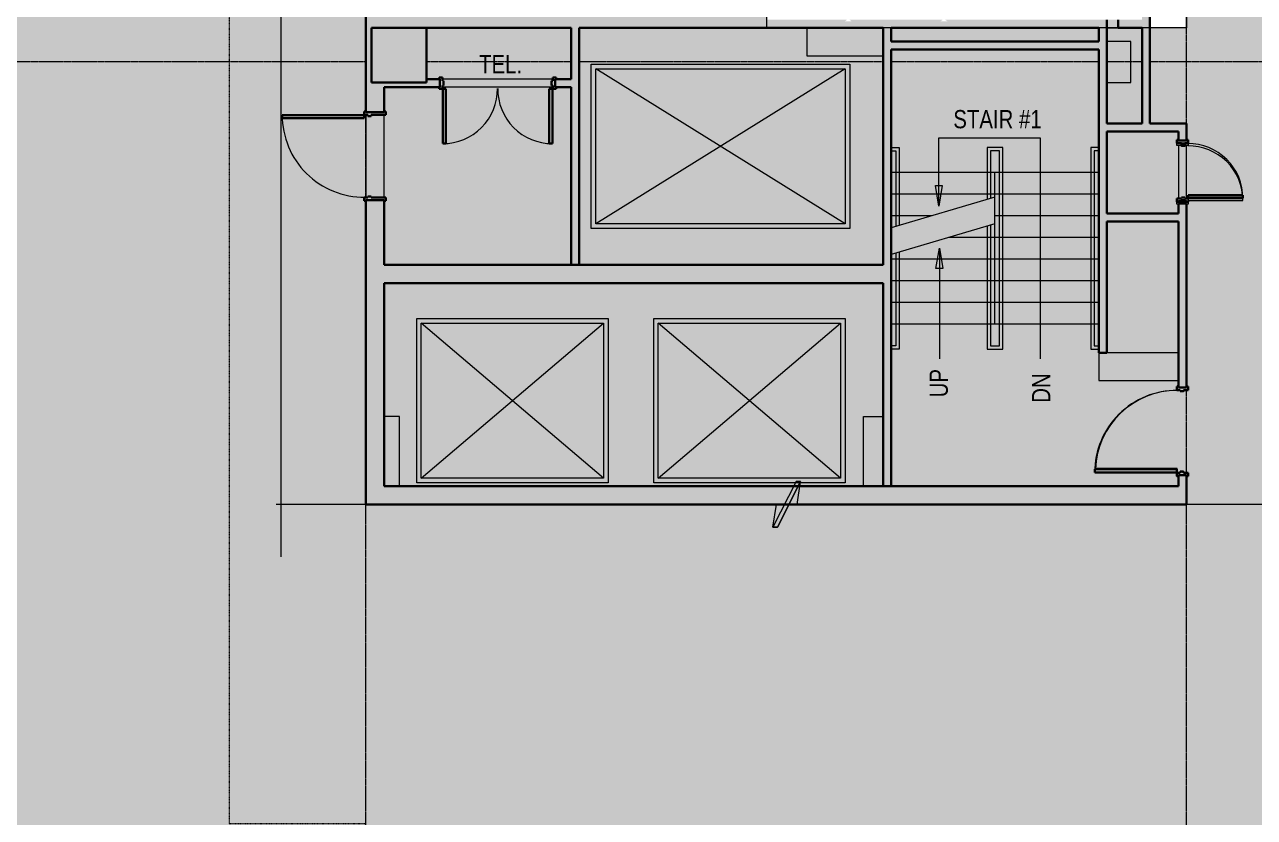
# Model space of a CAD drawing. Header units: inches. Extents: x -3744 to 107, y 238 to 2359.
# Drawn here: x -1227 to -688, y 1084 to 1431 of the extents above; entities that cross this region are included whole.
import ezdxf

# ---------------------------------------------------------------- set-up
doc = ezdxf.new("R2010")
doc.units = ezdxf.units.IN
doc.header["$MEASUREMENT"] = 0
doc.linetypes.add('IMPORT-CENTER2 _2_', pattern=[1.125, 0.75, -0.125, 0.125, -0.125])
doc.linetypes.add('IMPORT-HIDDEN4 _2_', pattern=[0.09375, 0.0625, -0.03125])
for name, color, linetype, lineweight in [('A-Anno-Bldg', 7, 'Continuous', 9), ('A-ANNO-NOTE', 131, 'Continuous', 18), ('A-Bldg-Patt', 7, 'Continuous', 9), ('A-DETL-GENF', 92, 'Continuous', 9), ('A-DETL-THIN', 151, 'Continuous', 9), ('A-DOOR', 31, 'Continuous', 18), ('A-Door-Bldg', 7, 'Continuous', 9), ('A-Flor-Evtr', 7, 'Continuous', 9), ('A-Flor-Strs-Exst', 7, 'Continuous', 9), ('A-Grid', 7, 'IMPORT-CENTER2 _2_', 9), ('A-WALL', 113, 'Continuous', 18), ('A-Wall-Bldg', 7, 'Continuous', 9), ('A-WALL-PATT', 111, 'Continuous', 18), ('core model_dwg', 8, 'Continuous', 9), ('I-WALL', 2, 'Continuous', 18), ('S-COLS', 52, 'Continuous', 18)]:
    doc.layers.add(name, color=color, linetype=linetype, lineweight=lineweight)
doc.styles.add('Arial', font='arial.ttf', dxfattribs={"width": 0.8, "height": 8})

# ---------------------------------------------------------------- blocks, each defined once
blk = doc.blocks.new('Concrete-Rectangular-Column - 24 x 24-6974123-Level 07 POWER _ SIGNAL')
at = {"layer": 'S-COLS', "lineweight": 9}
blk.add_hatch(color=7, dxfattribs=at).paths.add_polyline_path([(7, -12), (12, -12), (12, 12), (-12, 12), (-12, -12)], flags=0)
at = {"layer": 'S-COLS', "color": 8, "lineweight": 30}
for p, q in [((12, 12), (-12, 12)), ((-12, 12), (-12, -12)), ((12, -12), (12, 12)), ((-12, -12), (12, -12))]:
    blk.add_line(p, q, dxfattribs=at)
blk = doc.blocks.new('Door - Single - Solid Door-6981897-Level 07 POWER _ SIGNAL')
at = {"layer": 'A-DOOR'}
h = blk.add_hatch(color=250, dxfattribs=at)
h.paths.add_polyline_path([(23.62, -4.09), (23.24, -4.09), (23.24, 3.91), (23.62, 3.91), (23.62, 4.66), (22.12, 4.66), (22.12, -1.84), (21.62, -1.84), (21.62, -3.34), (22.12, -3.34), (22.12, -4.84), (23.62, -4.84), (23.62, -4.34)], flags=0)
h.paths.add_polyline_path([(-13.63, -3.34), (-13.63, -1.84), (-14.13, -1.84), (-14.13, 4.66), (-15.63, 4.66), (-15.63, 3.91), (-15.26, 3.91), (-15.26, -4.09), (-15.63, -4.09), (-15.63, -4.84), (-14.13, -4.84), (-14.13, -3.34)], flags=0)
at = {"layer": 'A-DOOR', "color": 8, "lineweight": 30}
for p, q in [((-15.63, 4.66), (-14.13, 4.66)), ((-15.63, 3.91), (-15.63, 4.66)), ((-14.13, 4.66), (-14.13, -1.84)), ((22.12, 4.66), (23.62, 4.66)), ((22.12, -1.84), (22.12, 4.66)), ((23.62, 4.66), (23.62, 3.91)), ((-15.63, -4.84), (-15.63, -4.09)), ((-14.13, -4.84), (-15.63, -4.84)), ((-14.13, -1.84), (-13.63, -1.84)), ((-14.13, -3.34), (-14.13, -4.84)), ((-13.63, -3.34), (-14.13, -3.34)), ((-12.63, -4.84), (-14.01, -4.84)), ((-14.01, -4.84), (-14.01, -40.84)), ((-13.63, -1.84), (-13.63, -3.34)), ((-12.63, -40.84), (-12.63, -4.84)), ((21.62, -1.84), (22.12, -1.84)), ((21.62, -3.34), (21.62, -1.84)), ((22.12, -3.34), (21.62, -3.34)), ((22.12, -4.84), (22.12, -3.34)), ((23.62, -4.84), (22.12, -4.84)), ((23.62, -4.09), (23.62, -4.84)), ((-14.01, -40.84), (-12.63, -40.84))]:
    blk.add_line(p, q, dxfattribs=at)
at = {"layer": 'A-DOOR', "lineweight": 9}
blk.add_arc((-14.01, -4.84), 36, 270, 0.5, dxfattribs=at)
blk = doc.blocks.new('Door - Single - Solid Door-V1-Level 07 POWER _ SIGNAL')
at = {"layer": 'A-DOOR'}
h = blk.add_hatch(color=250, dxfattribs=at)
h.paths.add_polyline_path([(-15.63, -2.41), (-14.13, -2.41), (-14.13, -0.41), (-13.63, -0.41), (-13.63, 1.09), (-14.13, 1.09), (-14.13, 2.59), (-15.63, 2.59), (-15.63, 1.84), (-15.26, 1.84), (-15.26, -1.66), (-15.63, -1.66)], flags=0)
h.paths.add_polyline_path([(21.62, 1.09), (21.62, -0.41), (22.12, -0.41), (22.12, -2.41), (23.62, -2.41), (23.62, -1.66), (23.24, -1.66), (23.24, 1.84), (23.62, 1.84), (23.62, 2.59), (22.12, 2.59), (22.12, 1.09)], flags=0)
at = {"layer": 'A-DOOR', "color": 8, "lineweight": 30}
for p, q in [((-14.01, 38.59), (-12.63, 38.59)), ((-14.01, 2.59), (-14.01, 38.59)), ((-12.63, 38.59), (-12.63, 2.59)), ((-15.63, 2.59), (-15.63, 1.84)), ((-14.13, 2.59), (-15.63, 2.59)), ((-14.13, 1.09), (-14.13, 2.59)), ((-13.63, 1.09), (-14.13, 1.09)), ((-12.63, 2.59), (-14.01, 2.59)), ((-13.63, -0.41), (-13.63, 1.09)), ((22.12, 1.09), (21.62, 1.09)), ((21.62, 1.09), (21.62, -0.41)), ((23.62, 2.59), (22.12, 2.59)), ((22.12, 2.59), (22.12, 1.09)), ((23.62, 1.84), (23.62, 2.59)), ((-15.63, -1.66), (-15.63, -2.41)), ((-15.63, -2.41), (-14.13, -2.41)), ((-14.13, -2.41), (-14.13, -0.41)), ((-14.13, -0.41), (-13.63, -0.41)), ((21.62, -0.41), (22.12, -0.41)), ((22.12, -0.41), (22.12, -2.41)), ((22.12, -2.41), (23.62, -2.41)), ((23.62, -2.41), (23.62, -1.66))]:
    blk.add_line(p, q, dxfattribs=at)
at = {"layer": 'A-DOOR', "lineweight": 9}
blk.add_arc((-14.01, 2.59), 36, 359.5, 90, dxfattribs=at)
blk = doc.blocks.new('Door - Single - Solid Door 2-7042545-Level 07 POWER _ SIGNAL')
at = {"layer": 'A-DOOR', "lineweight": 9}
for p, q in [((-9.63, 2.41), (-8.13, 2.41)), ((-9.63, 1.66), (-9.63, 2.41)), ((-8.13, 2.41), (-8.13, 0.41)), ((-8.13, 0.41), (-7.63, 0.41)), ((-7.63, 0.41), (-7.63, -1.09)), ((15.62, 0.41), (16.12, 0.41)), ((15.62, -1.09), (15.62, 0.41)), ((16.12, 2.41), (17.62, 2.41)), ((16.12, 0.41), (16.12, 2.41)), ((17.24, 1.66), (17.24, -1.84)), ((17.62, 1.66), (17.24, 1.66)), ((17.62, 2.41), (17.62, 1.66)), ((-9.63, -2.59), (-9.63, -1.84)), ((-8.13, -2.59), (-9.63, -2.59)), ((-8.13, -1.09), (-8.13, -2.59)), ((-7.63, -1.09), (-8.13, -1.09)), ((16.12, -1.09), (15.62, -1.09)), ((16.12, -2.59), (16.12, -1.09)), ((17.62, -2.59), (16.12, -2.59)), ((17.24, -1.84), (17.62, -1.84)), ((17.62, -1.84), (17.62, -2.59))]:
    blk.add_line(p, q, dxfattribs=at)
at = {"layer": 'A-DOOR'}
for p, q in [((-6.63, -2.59), (-8.01, -2.59)), ((-8.01, -2.59), (-8.01, -26.59)), ((-6.63, -26.59), (-6.63, -2.59)), ((-8.01, -26.59), (-6.63, -26.59))]:
    blk.add_line(p, q, dxfattribs=at)
at = {"layer": 'A-DOOR', "lineweight": 9}
blk.add_arc((-8.01, -2.59), 24, 270, 0.5, dxfattribs=at)
blk = doc.blocks.new('Door - Double - Solid 2-7039712-Level 07 POWER _ SIGNAL')
at = {"layer": 'A-DOOR'}
h = blk.add_hatch(color=250, dxfattribs=at)
h.paths.add_polyline_path([(-27.32, 2.59), (-27.69, 2.59), (-27.69, 1.84), (-27.32, 1.84), (-27.32, -1.66), (-27.69, -1.66), (-27.69, -2.41), (-26.19, -2.41), (-26.19, -0.91), (-25.69, -0.91), (-25.69, 1.09), (-26.19, 1.09), (-26.19, 2.59)], flags=0)
h.paths.add_polyline_path([(23.31, 2.59), (22.18, 2.59), (22.18, 1.09), (21.68, 1.09), (21.68, -0.91), (22.18, -0.91), (22.18, -2.41), (23.68, -2.41), (23.68, -1.66), (23.31, -1.66), (23.31, 1.84), (23.68, 1.84), (23.68, 2.59), (23.61, 2.59)], flags=0)
at = {"layer": 'A-DOOR', "color": 8, "lineweight": 30}
for p, q in [((-26.06, 26.59), (-24.69, 26.59)), ((-26.06, 2.59), (-26.06, 26.59)), ((-24.69, 26.59), (-24.69, 2.59)), ((20.68, 26.59), (20.68, 2.59)), ((22.05, 26.59), (20.68, 26.59)), ((22.05, 2.59), (22.05, 26.59)), ((-27.69, 2.59), (-27.69, 1.84)), ((-26.19, 2.59), (-27.69, 2.59)), ((-26.19, 1.09), (-26.19, 2.59)), ((-25.69, 1.09), (-26.19, 1.09)), ((-24.69, 2.59), (-26.06, 2.59)), ((-25.69, -0.91), (-25.69, 1.09)), ((20.68, 2.59), (22.05, 2.59)), ((22.18, 1.09), (21.68, 1.09)), ((21.68, 1.09), (21.68, -0.91)), ((23.68, 2.59), (22.18, 2.59)), ((22.18, 2.59), (22.18, 1.09)), ((23.68, 1.84), (23.68, 2.59)), ((-27.69, -1.66), (-27.69, -2.41)), ((-27.69, -2.41), (-26.19, -2.41)), ((-26.19, -2.41), (-26.19, -0.91)), ((-26.19, -0.91), (-25.69, -0.91)), ((21.68, -0.91), (22.18, -0.91)), ((22.18, -0.91), (22.18, -2.41)), ((22.18, -2.41), (23.68, -2.41)), ((23.68, -2.41), (23.68, -1.66))]:
    blk.add_line(p, q, dxfattribs=at)
at = {"layer": 'A-DOOR', "lineweight": 9}
for centre, start, end in [((-26.06, 2.59), 359.5, 90), ((22.05, 2.59), 90, 180.5)]:
    blk.add_arc(centre, 24, start, end, dxfattribs=at)
blk = doc.blocks.new('Door - Single - Solid Door 2-V8-Level 07 POWER _ SIGNAL')
at = {"layer": 'A-DOOR'}
h = blk.add_hatch(color=250, dxfattribs=at)
h.paths.add_polyline_path([(-9.26, -1.84), (-9.13, -1.76), (-9.13, -2.59), (-8.13, -2.59), (-8.13, -1.09), (-7.63, -1.09), (-7.63, 0.41), (-8.13, 0.41), (-8.13, 2.41), (-9.13, 2.41), (-9.13, 1.52), (-9.26, 1.66), (-9.26, 0.55), (-9.13, 0.41), (-9.26, 0.16)], flags=0)
h.paths.add_polyline_path([(16.12, -2.59), (16.49, -2.34), (16.62, -2.59), (17.62, -2.59), (17.62, -1.84), (17.24, -1.84), (17.24, 1.66), (17.62, 1.66), (17.62, 2.41), (16.62, 2.41), (16.49, 2.16), (16.12, 2.41), (16.12, 1.74), (16.24, 1.66), (16.24, -1.84), (16.12, -1.92)], flags=0)
at = {"layer": 'A-DOOR', "color": 8, "lineweight": 30}
for p, q in [((-9.63, 2.41), (-8.13, 2.41)), ((-9.63, 1.66), (-9.63, 2.41)), ((-9.26, 1.66), (-9.63, 1.66)), ((-9.26, -1.84), (-9.26, 1.66)), ((-8.13, 2.41), (-8.13, 0.41)), ((-8.13, 0.41), (-7.63, 0.41)), ((-7.63, 0.41), (-7.63, -1.09)), ((15.62, 0.41), (16.12, 0.41)), ((15.62, -1.09), (15.62, 0.41)), ((16.12, 2.41), (17.62, 2.41)), ((16.12, 0.41), (16.12, 2.41)), ((17.62, 2.41), (17.62, 1.66)), ((-9.63, -1.84), (-9.26, -1.84)), ((-9.63, -2.59), (-9.63, -1.84)), ((-9.01, -2.59), (-9.63, -2.59)), ((-8.13, -1.09), (-8.13, -2.59)), ((-7.63, -1.09), (-8.13, -1.09)), ((-6.63, -2.59), (-8.01, -2.59)), ((-8.01, -2.59), (-8.01, -26.59)), ((-6.63, -26.59), (-6.63, -2.59)), ((16.12, -1.09), (15.62, -1.09)), ((16.12, -2.59), (16.12, -1.09)), ((17.62, -2.59), (16.12, -2.59)), ((17.62, -1.84), (17.62, -2.59)), ((-8.01, -26.59), (-6.63, -26.59))]:
    blk.add_line(p, q, dxfattribs=at)
at = {"layer": 'A-DOOR', "lineweight": 9}
blk.add_arc((-8.01, -2.59), 24, 270, 0.5, dxfattribs=at)
blk = doc.blocks.new('core model_dwg_1300 Eye - 5th Floor-6996771-Level 07 POWER _ SIGNAL')
at = {"layer": 'A-Anno-Bldg'}
for points in [[(-826.37, 1351.69), (-827.87, 1360.69), (-824.87, 1360.69)], [(-827.61, 1324.31), (-826.11, 1333.31), (-824.61, 1324.31)]]:
    blk.add_hatch(color=256, dxfattribs=at).paths.add_polyline_path(points, flags=0)
at = {"layer": 'A-Bldg-Patt'}
for points in [[(-858.36, 1417.65), (-850.72, 1417.65), (-850.72, 1429.9), (-884.31, 1429.9), (-884.31, 1417.65), (-867.72, 1417.65)], [(-752.72, 1405.9), (-742.14, 1405.9), (-742.14, 1423.9), (-752.72, 1423.9), (-752.72, 1407.79)], [(-756.22, 1275.15), (-721.22, 1275.15), (-721.22, 1287.4), (-756.22, 1287.4)], [(-1062.97, 1228.9), (-1062.97, 1259.4), (-1069.72, 1259.4), (-1069.72, 1228.9)], [(-850.72, 1228.9), (-850.72, 1259.4), (-859.47, 1259.4), (-859.47, 1228.9), (-854.31, 1228.9)]]:
    blk.add_hatch(color=256, dxfattribs=at).paths.add_polyline_path(points, flags=0)
at = {"layer": 'A-Anno-Bldg'}
for p, q in [((-826.37, 1351.69), (-827.87, 1360.69)), ((-827.87, 1360.69), (-824.87, 1360.69)), ((-824.87, 1360.69), (-826.37, 1351.69)), ((-827.61, 1324.31), (-826.11, 1333.31)), ((-826.11, 1333.31), (-826.11, 1284.75)), ((-826.11, 1333.31), (-824.61, 1324.31)), ((-824.61, 1324.31), (-827.61, 1324.31))]:
    blk.add_line(p, q, dxfattribs=at)
at = {"layer": 'A-Anno-Bldg', "flags": 128}
blk.add_lwpolyline([(-826.37, 1351.69), (-826.37, 1381.64), (-781.92, 1381.64), (-781.92, 1284.75)], dxfattribs=at)
at = {"layer": 'A-Door-Bldg'}
for p, q in [((-718.97, 1270.9), (-717.22, 1270.9)), ((-717.22, 1270.9), (-717.22, 1271.02)), ((-721.97, 1234.9), (-721.72, 1234.9)), ((-718.97, 1234.9), (-717.22, 1234.9)), ((-717.22, 1234.9), (-717.22, 1234.77))]:
    blk.add_line(p, q, dxfattribs=at)
at = {"layer": 'A-Door-Bldg', "flags": 128}
for points in [[(-721.22, 1272.9), (-721.72, 1272.9), (-721.72, 1272.52)], [(-721.72, 1271.02), (-721.72, 1270.9), (-720.47, 1270.9)], [(-718.97, 1270.52), (-718.97, 1270.27), (-719.97, 1270.27), (-719.97, 1270.52)], [(-717.22, 1272.52), (-717.22, 1272.9), (-717.72, 1272.9)], [(-721.72, 1234.9), (-721.72, 1236.65), (-757.72, 1236.65), (-757.72, 1236.27)], [(-721.72, 1234.77), (-721.72, 1234.9), (-720.47, 1234.9)], [(-721.22, 1232.9), (-721.72, 1232.9), (-721.72, 1233.27)], [(-718.97, 1235.27), (-718.97, 1235.52), (-719.97, 1235.52), (-719.97, 1235.27)], [(-717.22, 1233.27), (-717.22, 1232.9), (-717.72, 1232.9)]]:
    blk.add_lwpolyline(points, dxfattribs=at)
at = {"layer": 'A-Door-Bldg'}
blk.add_arc((-721.72, 1234.9), 36, 90, 177.8054, dxfattribs=at)
at = {"layer": 'A-Flor-Evtr'}
for p, q in [((-867.45, 1343.9), (-976.87, 1411.9)), ((-973.47, 1232.37), (-1053.47, 1300.37)), ((-869.47, 1232.37), (-949.47, 1300.37))]:
    blk.add_line(p, q, dxfattribs=at)
at = {"layer": 'A-Flor-Evtr', "flags": 128}
for points in [[(-865.45, 1413.9), (-865.45, 1341.9), (-978.87, 1341.9), (-978.87, 1413.9)], [(-971.47, 1302.37), (-971.47, 1230.37), (-1055.47, 1230.37), (-1055.47, 1302.37)], [(-867.47, 1302.37), (-867.47, 1230.37), (-951.47, 1230.37), (-951.47, 1302.37)]]:
    blk.add_lwpolyline(points, close=True, dxfattribs=at)
for points in [[(-867.45, 1411.9), (-867.45, 1343.9), (-976.87, 1343.9), (-976.87, 1411.9), (-867.45, 1411.9), (-976.87, 1343.9)], [(-1053.47, 1232.37), (-973.47, 1300.37), (-973.47, 1232.37), (-1053.47, 1232.37), (-1053.47, 1300.37), (-973.47, 1300.37)], [(-949.47, 1232.37), (-869.47, 1300.37), (-869.47, 1232.37), (-949.47, 1232.37), (-949.47, 1300.37), (-869.47, 1300.37)]]:
    blk.add_lwpolyline(points, dxfattribs=at)
at = {"layer": 'A-Flor-Strs-Exst'}
for p, q in [((-756.22, 1366.4), (-847.22, 1366.4)), ((-801.72, 1299.9), (-801.72, 1366.4)), ((-756.22, 1356.9), (-847.22, 1356.9)), ((-801.72, 1355.64), (-847.22, 1342.18)), ((-829.58, 1347.4), (-847.22, 1347.4)), ((-801.72, 1343.92), (-847.22, 1330.47)), ((-756.22, 1347.4), (-801.72, 1347.4)), ((-756.22, 1337.9), (-822.09, 1337.9)), ((-756.22, 1328.4), (-847.22, 1328.4)), ((-756.22, 1318.9), (-847.22, 1318.9)), ((-756.22, 1309.4), (-847.22, 1309.4)), ((-756.22, 1299.9), (-847.22, 1299.9))]:
    blk.add_line(p, q, dxfattribs=at)
at = {"layer": 'A-Flor-Strs-Exst', "flags": 128}
for points in [[(-847.22, 1377.4), (-843.72, 1377.4), (-843.72, 1343.22)], [(-805.22, 1342.88), (-805.22, 1288.9), (-798.22, 1288.9), (-798.22, 1377.4), (-805.22, 1377.4), (-805.22, 1354.6)], [(-756.22, 1377.4), (-759.72, 1377.4), (-759.72, 1288.9), (-756.22, 1288.9)], [(-847.22, 1375.9), (-845.22, 1375.9), (-845.22, 1342.78)], [(-803.72, 1343.33), (-803.72, 1290.4), (-799.72, 1290.4), (-799.72, 1375.9), (-803.72, 1375.9), (-803.72, 1355.04)], [(-756.22, 1375.9), (-758.22, 1375.9), (-758.22, 1290.4), (-756.22, 1290.4)], [(-843.72, 1331.5), (-843.72, 1288.9), (-847.22, 1288.9)], [(-845.22, 1331.06), (-845.22, 1290.4), (-847.22, 1290.4)]]:
    blk.add_lwpolyline(points, dxfattribs=at)
at = {"layer": 'A-Grid'}
for p, q in [((-717.72, 1387.9), (-717.72, 1442.9)), ((-1077.72, 1414.9), (-1437.72, 1414.9)), ((-987.72, 1414.9), (-1051.22, 1414.9)), ((-850.72, 1414.9), (-984.22, 1414.9)), ((-756.22, 1414.9), (-847.22, 1414.9)), ((-737.22, 1414.9), (-752.72, 1414.9)), ((-193.7, 1414.9), (-733.72, 1414.9)), ((-1077.72, 1355.44), (-1077.72, 1391.69)), ((-717.72, 1355.02), (-717.72, 1378.27)), ((-717.72, 1234.77), (-717.72, 1271.02)), ((-1077.72, 802.9), (-1077.72, 1220.9)), ((-717.72, 802.9), (-717.72, 1220.9))]:
    blk.add_line(p, q, dxfattribs=at)
at = {"layer": 'A-Wall-Bldg'}
for p, q in [((-742.14, 1423.9), (-752.72, 1423.9)), ((-995.78, 1407.32), (-1044.15, 1407.32)), ((-995.78, 1403.82), (-1044.15, 1403.82)), ((-1077.72, 1391.69), (-1077.72, 1355.44)), ((-1069.72, 1355.44), (-1069.72, 1391.69)), ((-721.22, 1378.27), (-721.22, 1355.02)), ((-717.72, 1355.02), (-717.72, 1378.27)), ((-721.22, 1287.4), (-752.72, 1287.4)), ((-1062.97, 1259.4), (-1069.72, 1259.4)), ((-1062.97, 1228.9), (-1062.97, 1259.4))]:
    blk.add_line(p, q, dxfattribs=at)
at = {"layer": 'A-Wall-Bldg', "linetype": 'IMPORT-HIDDEN4 _2_', "flags": 128}
blk.add_lwpolyline([(-1077.72, 1521.9), (-1137.72, 1521.9), (-1137.72, 1080.9), (-1077.72, 1080.9)], dxfattribs=at)
at = {"layer": 'A-Wall-Bldg', "flags": 128}
for points in [[(-884.31, 1429.9), (-884.31, 1417.65), (-850.72, 1417.65)], [(-752.72, 1405.9), (-742.14, 1405.9), (-742.14, 1423.9)], [(-756.22, 1287.4), (-756.22, 1275.15), (-721.22, 1275.15)], [(-859.47, 1228.9), (-859.47, 1259.4), (-850.72, 1259.4)]]:
    blk.add_lwpolyline(points, dxfattribs=at)
at = {"layer": 'A-Anno-Bldg', "char_height": 8, "attachment_point": 2, "line_spacing_factor": 0.941778, "style": 'Arial'}
for s, insert, width in [('TEL.', (-1018.65, 1417.9), 22.3299), ('STAIR #1', (-800.63, 1393.81), 45.8352)]:
    blk.add_mtext(s, dxfattribs=dict(at, insert=insert, width=width))
at = {"layer": 'A-Anno-Bldg', "char_height": 8, "rotation": 90, "line_spacing_factor": 0.941778, "style": 'Arial'}
for s, insert, width, attachment_point in [('UP', (-830.41, 1280.25), 14.6908, 3), ('DN', (-785.48, 1265.45), 15.2784, 1)]:
    blk.add_mtext(s, dxfattribs=dict(at, insert=insert, width=width, attachment_point=attachment_point))
blk = doc.blocks.new('core model_dwg-6996768-Level 07 POWER _ SIGNAL')
blk.add_blockref('core model_dwg_1300 Eye - 5th Floor-6996771-Level 07 POWER _ SIGNAL', (0, 0))
blk = doc.blocks.new('IA Break Line - IA Break Line-7116238-Level 07 POWER _ SIGNAL')
at = {"layer": 'A-ANNO-NOTE', "lineweight": 9}
blk.add_hatch(color=256, dxfattribs=at).paths.add_polyline_path([(-0.0954, -0.1563), (0.0636, 0.1563), (0.0954, 0.1563), (-0.0636, -0.1563)], flags=0)
for p, q in [((0.0636, 0.1563), (-0.0954, -0.1563)), ((0.0954, 0.1563), (-0.0636, -0.1563)), ((-0.0636, -0.1563), (0.0954, 0.1563)), ((0.0954, 0.1563), (0.0636, 0.1563)), ((0.0706, 0), (0.0954, 0.1563)), ((0.0706, 0), (0.0954, 0.1563)), ((-0.0706, 0), (-3.5, 0)), ((-0.0706, 0), (-3.5, 0)), ((-0.0954, -0.1563), (-0.0706, 0)), ((-0.0954, -0.1563), (-0.0706, 0)), ((3.5, 0), (0.0706, 0)), ((3.5, 0), (0.0706, 0)), ((-0.0636, -0.1563), (-0.0954, -0.1563)), ((-0.0954, -0.1563), (-0.0636, -0.1563))]:
    blk.add_line(p, q, dxfattribs=at)
blk = doc.blocks.new('IA Break Line - IA Break Line-7116237-Level 07 POWER _ SIGNAL')
at = {"layer": 'A-ANNO-NOTE', "lineweight": 9}
blk.add_hatch(color=256, dxfattribs=at).paths.add_polyline_path([(-0.0954, -0.1563), (0.0636, 0.1563), (0.0954, 0.1563), (-0.0636, -0.1563)], flags=0)
for p, q in [((0.0636, 0.1563), (-0.0954, -0.1563)), ((0.0954, 0.1563), (-0.0636, -0.1563)), ((-0.0636, -0.1563), (0.0954, 0.1563)), ((0.0954, 0.1563), (0.0636, 0.1563)), ((0.0706, 0), (0.0954, 0.1563)), ((0.0706, 0), (0.0954, 0.1563)), ((-0.0706, 0), (-4.5, 0)), ((-0.0706, 0), (-4.5, 0)), ((-0.0954, -0.1563), (-0.0706, 0)), ((-0.0954, -0.1563), (-0.0706, 0)), ((4.5, 0), (0.0706, 0)), ((4.5, 0), (0.0706, 0)), ((-0.0636, -0.1563), (-0.0954, -0.1563)), ((-0.0954, -0.1563), (-0.0636, -0.1563))]:
    blk.add_line(p, q, dxfattribs=at)

msp = doc.modelspace()

# ---------------------------------------------------------------- hatches: boundary and pattern name
at = {"layer": 'A-DETL-GENF'}
h = msp.add_hatch(color=9, dxfattribs=at)
h.paths.add_polyline_path([(17.53, 364.9), (17.53, 682.08), (1.53, 682.08), (1.53, 699.9), (-11.09, 699.9), (-11.09, 723.9), (1.53, 723.9), (1.53, 741.71), (17.53, 741.71), (17.53, 1043.71), (-295.09, 1043.71), (-295.09, 1026.58), (-295.24, 1026.23), (-295.59, 1026.08), (-336.59, 1026.08), (-336.59, 1010.58), (-367.41, 1010.58), (-367.41, 1041.58), (-352.09, 1041.58), (-352.09, 1083.08), (-334.47, 1083.08), (-334.47, 1325.08), (-350.47, 1325.08), (-350.47, 1342.9), (-363.09, 1342.9), (-363.09, 1366.9), (-350.47, 1366.9), (-350.47, 1384.71), (-334.47, 1384.71), (-334.47, 1685.08), (-350.47, 1685.08), (-350.47, 1702.9), (-363.09, 1702.9), (-363.09, 1726.9), (-350.47, 1726.9), (-350.47, 1744.71), (-334.47, 1744.71), (-334.47, 2045.08), (-350.47, 2045.08), (-350.47, 2067.08), (-364.09, 2067.08), (-364.09, 2080.71), (-387.53, 2080.71), (-387.53, 2096.71), (-687.9, 2096.71), (-687.9, 2080.71), (-705.72, 2080.71), (-705.72, 2068.08), (-729.72, 2068.08), (-729.72, 2080.71), (-747.53, 2080.71), (-747.53, 2096.71), (-1047.9, 2096.71), (-1047.9, 2080.71), (-1065.72, 2080.71), (-1065.72, 2068.08), (-1089.72, 2068.08), (-1089.72, 2080.71), (-1107.53, 2080.71), (-1107.53, 2096.71), (-1414.47, 2096.71), (-1414.47, 2080.71), (-1437.9, 2080.71), (-1437.9, 2061.08), (-1467.53, 2061.08), (-1467.53, 1854.9), (-2127.9, 1854.9), (-2127.9, 2061.08), (-2157.53, 2061.08), (-2157.53, 2080.71), (-2180.97, 2080.71), (-2180.97, 2096.71), (-2487.9, 2096.71), (-2487.9, 2080.71), (-2505.72, 2080.71), (-2505.72, 2068.08), (-2529.72, 2068.08), (-2529.72, 2080.71), (-2547.53, 2080.71), (-2547.53, 2096.71), (-2860.09, 2096.71), (-2860.09, 2260.21), (-3613.29, 2260.21), (-3613.29, 1886.27), (-3565.29, 1886.27), (-3565.29, 1702.15), (-3538.29, 1702.15), (-3538.29, 1641.65), (-3565.29, 1641.65), (-3565.29, 1462.15), (-3538.29, 1462.15), (-3538.29, 1401.65), (-3565.29, 1401.65), (-3565.29, 1222.15), (-3538.29, 1222.15), (-3538.29, 1161.65), (-3565.29, 1161.65), (-3565.29, 982.15), (-3538.29, 982.15), (-3538.29, 921.65), (-3565.29, 921.65), (-3565.29, 737.52), (-3613.29, 737.52), (-3613.29, 364.9), (-3212.09, 364.9), (-3212.09, 412.9), (-3027.97, 412.9), (-3027.97, 439.9), (-2967.47, 439.9), (-2967.47, 412.9), (-2787.97, 412.9), (-2787.97, 439.9), (-2727.47, 439.9), (-2727.47, 412.9), (-2547.97, 412.9), (-2547.97, 439.9), (-2487.47, 439.9), (-2487.47, 412.9), (-2307.97, 412.9), (-2307.97, 439.9), (-2247.47, 439.9), (-2247.47, 412.9), (-2067.97, 412.9), (-2067.97, 439.9), (-2007.47, 439.9), (-2007.47, 412.9), (-1827.97, 412.9), (-1827.97, 439.9), (-1767.47, 439.9), (-1767.47, 412.9), (-1587.97, 412.9), (-1587.97, 439.9), (-1527.47, 439.9), (-1527.47, 412.9), (-1347.97, 412.9), (-1347.97, 439.9), (-1287.47, 439.9), (-1287.47, 412.9), (-1107.97, 412.9), (-1107.97, 439.9), (-1047.47, 439.9), (-1047.47, 412.9), (-867.97, 412.9), (-867.97, 439.9), (-807.47, 439.9), (-807.47, 412.9), (-627.97, 412.9), (-627.97, 439.9), (-567.47, 439.9), (-567.47, 412.9), (-383.34, 412.9), (-383.34, 364.9), (13.03, 364.9)], flags=0)
h.paths.add_polyline_path([(-3608.77, 369.4), (-3608.77, 393.4), (-3584.77, 393.4), (-3584.77, 369.4)], flags=0)
h.paths.add_polyline_path([(-10.97, 376.27), (-10.97, 400.27), (13.03, 400.27), (13.03, 376.27)], flags=0)
h.paths.add_polyline_path([(-345.72, 378.52), (-369.72, 378.52), (-369.72, 429.9), (-345.72, 429.9), (-345.72, 400.27)], flags=0)
h.paths.add_polyline_path([(-3249.72, 378.52), (-3249.72, 429.9), (-3225.72, 429.9), (-3225.72, 378.52)], flags=0)
h.paths.add_polyline_path([(-3565.29, 699.9), (-3599.66, 699.9), (-3599.66, 723.9), (-3548.29, 723.9), (-3548.29, 699.9)], flags=0)
h.paths.add_polyline_path([(-369.72, 778.9), (-369.72, 802.9), (-345.72, 802.9), (-345.72, 778.9), (-354.98, 778.9)], flags=0)
h.paths.add_polyline_path([(-741.72, 778.9), (-741.72, 802.9), (-717.72, 802.9), (-717.72, 778.9)], flags=0)
h.paths.add_polyline_path([(-1069.72, 778.9), (-1077.72, 778.9), (-1077.72, 802.9), (-1053.72, 802.9), (-1053.72, 778.9)], flags=0)
h.paths.add_polyline_path([(-1297.72, 778.9), (-1321.72, 778.9), (-1321.72, 802.9), (-1297.72, 802.9)], flags=0)
h.paths.add_polyline_path([(-1569.72, 778.9), (-1569.72, 802.9), (-1545.72, 802.9), (-1545.72, 778.9)], flags=0)
h.paths.add_polyline_path([(-1785.72, 778.9), (-1809.72, 778.9), (-1809.72, 802.9), (-1785.72, 802.9)], flags=0)
h.paths.add_polyline_path([(-2025.72, 778.9), (-2049.72, 778.9), (-2049.72, 802.9), (-2025.72, 802.9)], flags=0)
h.paths.add_polyline_path([(-2297.72, 778.9), (-2297.72, 802.9), (-2273.72, 802.9), (-2273.72, 778.9)], flags=0)
h.paths.add_polyline_path([(-2541.72, 778.9), (-2541.72, 802.9), (-2517.72, 802.9), (-2517.72, 778.9), (-2529.72, 778.9)], flags=0)
h.paths.add_polyline_path([(-2853.72, 778.9), (-2877.72, 778.9), (-2877.72, 802.9), (-2853.72, 802.9)], flags=0)
h.paths.add_polyline_path([(-3187.97, 778.9), (-3211.97, 778.9), (-3211.97, 802.9), (-3187.97, 802.9)], flags=0)
h.paths.add_polyline_path([(-2736.22, 941.4), (-2877.72, 941.4), (-2877.72, 1015.27), (-2878.47, 1015.27), (-2878.47, 1016.77), (-2876.97, 1016.77), (-2876.97, 1017.27), (-2875.47, 1017.27), (-2875.47, 1016.77), (-2873.47, 1016.77), (-2873.47, 1015.27), (-2874.22, 1015.27), (-2874.22, 1012.9), (-2850.22, 1012.9), (-2850.22, 988.9), (-2874.22, 988.9), (-2874.22, 944.9), (-2748.22, 944.9), (-2748.22, 1072.9), (-2874.22, 1072.9), (-2874.22, 1054.52), (-2873.47, 1054.52), (-2873.47, 1053.02), (-2875.47, 1053.02), (-2875.47, 1052.52), (-2876.97, 1052.52), (-2876.97, 1053.02), (-2878.47, 1053.02), (-2878.47, 1054.52), (-2877.72, 1054.52), (-2877.72, 1080.9), (-2517.72, 1080.9), (-2517.72, 941.4), (-2541.72, 941.4)], flags=0)
h.paths.add_polyline_path([(-2732.38, 944.9), (-2529.72, 944.9), (-2529.72, 967.9), (-2532.47, 967.9), (-2532.47, 972.4), (-2735.97, 972.4), (-2735.97, 945.15), (-2736.22, 945.15), (-2736.22, 944.9)], flags=0)
h.paths.add_polyline_path([(-859.47, 945.15), (-859.47, 981.15), (-847.22, 981.15), (-847.22, 945.15), (-850.72, 945.15)], flags=0)
h.paths.add_polyline_path([(-1062.97, 967.9), (-1075.22, 967.9), (-1075.22, 1003.9), (-1062.97, 1003.9)], flags=0)
h.paths.add_polyline_path([(-2735.97, 975.9), (-2532.47, 975.9), (-2532.47, 1003.9), (-2529.72, 1003.9), (-2529.72, 1042.4), (-2532.47, 1042.4), (-2532.47, 1072.9), (-2735.97, 1072.9), (-2735.97, 1036.9), (-2736.22, 1036.9), (-2736.22, 981.15), (-2735.97, 981.15), (-2735.97, 976.54)], flags=0)
h.paths.add_polyline_path([(-745.22, 988.9), (-745.22, 1012.9), (-721.22, 1012.9), (-721.22, 988.9), (-741.72, 988.9)], flags=0)
h.paths.add_polyline_path([(-1321.72, 1012.9), (-1321.72, 1036.9), (-1297.72, 1036.9), (-1297.72, 1012.9)], flags=0)
h.paths.add_polyline_path([(-10.97, 1013.9), (-10.97, 1037.9), (13.03, 1037.9), (13.03, 1013.9), (-1.41, 1013.9)], flags=0)
h.paths.add_polyline_path([(-1545.72, 1018.9), (-1569.72, 1018.9), (-1569.72, 1042.9), (-1545.72, 1042.9), (-1545.72, 1036.9)], flags=0)
h.paths.add_polyline_path([(-3187.97, 1018.9), (-3211.97, 1018.9), (-3211.97, 1042.9), (-3187.97, 1042.9)], flags=0)
h.paths.add_polyline_path([(-1809.72, 1018.9), (-1809.72, 1042.9), (-1785.72, 1042.9), (-1785.72, 1018.9)], flags=0)
h.paths.add_polyline_path([(-2025.72, 1018.9), (-2049.72, 1018.9), (-2049.72, 1042.9), (-2025.72, 1042.9)], flags=0)
h.paths.add_polyline_path([(-2265.72, 1018.9), (-2289.72, 1018.9), (-2289.72, 1042.9), (-2265.72, 1042.9)], flags=0)
h.paths.add_polyline_path([(-859.47, 1036.9), (-859.47, 1072.9), (-847.22, 1072.9), (-847.22, 1036.9), (-850.72, 1036.9)], flags=0)
h.paths.add_polyline_path([(-1075.22, 1042.4), (-1075.22, 1078.4), (-1062.97, 1078.4), (-1062.97, 1042.4), (-1069.72, 1042.4)], flags=0)
h.paths.add_polyline_path([(-847.22, 1220.9), (-1077.72, 1220.9), (-1077.72, 1353.94), (-1078.47, 1353.94), (-1078.47, 1355.44), (-1076.97, 1355.44), (-1076.97, 1355.94), (-1075.47, 1355.94), (-1075.47, 1355.44), (-1068.97, 1355.44), (-1068.97, 1353.94), (-1069.72, 1353.94), (-1069.72, 1325.9), (-987.72, 1325.9), (-987.72, 1403.82), (-994.28, 1403.82), (-994.28, 1403.07), (-995.78, 1403.07), (-995.78, 1404.57), (-996.28, 1404.57), (-996.28, 1406.57), (-995.78, 1406.57), (-995.78, 1408.07), (-994.28, 1408.07), (-994.28, 1407.32), (-987.72, 1407.32), (-987.72, 1429.9), (-1051.22, 1429.9), (-1051.22, 1407.32), (-1045.65, 1407.32), (-1045.65, 1408.07), (-1044.15, 1408.07), (-1044.15, 1406.57), (-1043.65, 1406.57), (-1043.65, 1404.57), (-1044.15, 1404.57), (-1044.15, 1403.07), (-1045.65, 1403.07), (-1045.65, 1403.82), (-1069.72, 1403.82), (-1069.72, 1393.19), (-1068.97, 1393.19), (-1068.97, 1391.69), (-1075.47, 1391.69), (-1075.47, 1391.19), (-1076.97, 1391.19), (-1076.97, 1391.69), (-1078.47, 1391.69), (-1078.47, 1393.19), (-1077.72, 1393.19), (-1077.72, 1478.27), (-1078.47, 1478.27), (-1078.47, 1479.77), (-1071.97, 1479.77), (-1071.97, 1480.27), (-1070.47, 1480.27), (-1070.47, 1479.77), (-1068.97, 1479.77), (-1068.97, 1478.27), (-1069.72, 1478.27), (-1069.72, 1433.4), (-901.83, 1433.4), (-901.83, 1525.4), (-905.97, 1525.4), (-905.97, 1560.13), (-901.83, 1560.13), (-901.83, 1561.47), (-955.2, 1561.47), (-955.2, 1525.4), (-958.7, 1525.4), (-958.7, 1561.47), (-989.8, 1561.47), (-989.8, 1525.4), (-993.3, 1525.4), (-993.3, 1561.47), (-1069.72, 1561.47), (-1069.72, 1560.13), (-1062.97, 1560.13), (-1062.97, 1525.4), (-1069.72, 1525.4), (-1069.72, 1517.52), (-1068.97, 1517.52), (-1068.97, 1516.02), (-1070.47, 1516.02), (-1070.47, 1515.52), (-1071.97, 1515.52), (-1071.97, 1516.02), (-1078.47, 1516.02), (-1078.47, 1517.52), (-1077.72, 1517.52), (-1077.72, 1577.4), (-1078.08, 1577.4), (-1078.08, 1708.15), (-1077.72, 1708.15), (-1077.72, 1762.15), (-1069.72, 1762.15), (-1069.72, 1744.15), (-1062.97, 1744.15), (-1062.97, 1708.15), (-732.47, 1708.15), (-732.47, 1744.15), (-720.22, 1744.15), (-720.22, 1708.15), (-717.72, 1708.15), (-717.72, 1696.15), (-714.97, 1696.15), (-714.97, 1692.27), (-714.22, 1692.27), (-714.22, 1690.77), (-717.72, 1690.77), (-717.72, 1654.52), (-714.22, 1654.52), (-714.22, 1653.02), (-714.97, 1653.02), (-714.97, 1613.77), (-714.22, 1613.77), (-714.22, 1612.27), (-717.72, 1612.27), (-717.72, 1576.02), (-714.22, 1576.02), (-714.22, 1574.52), (-714.97, 1574.52), (-714.97, 1536.9), (-717.72, 1536.9), (-717.72, 1429.9), (-733.72, 1429.9), (-733.72, 1387.9), (-717.72, 1387.9), (-717.72, 1380.77), (-716.97, 1380.77), (-716.97, 1379.77), (-717.22, 1379.65), (-716.97, 1379.27), (-717.63, 1379.27), (-717.72, 1379.4), (-721.22, 1379.4), (-721.3, 1379.27), (-721.97, 1379.27), (-721.72, 1379.65), (-721.97, 1379.77), (-721.97, 1380.77), (-721.22, 1380.77), (-721.22, 1384.4), (-752.72, 1384.4), (-752.72, 1348.4), (-721.22, 1348.4), (-721.22, 1352.9), (-717.72, 1352.9), (-717.72, 1272.52), (-716.97, 1272.52), (-716.97, 1271.02), (-718.97, 1271.02), (-718.97, 1270.52), (-720.47, 1270.52), (-720.47, 1271.02), (-721.97, 1271.02), (-721.97, 1272.52), (-721.22, 1272.52), (-721.22, 1275.15), (-756.22, 1275.15), (-756.22, 1420.4), (-847.22, 1420.4), (-847.22, 1228.9), (-721.22, 1228.9), (-721.22, 1233.27), (-721.97, 1233.27), (-721.97, 1234.77), (-720.47, 1234.77), (-720.47, 1235.27), (-718.97, 1235.27), (-718.97, 1234.77), (-716.97, 1234.77), (-716.97, 1233.27), (-717.72, 1233.27), (-717.72, 1220.9), (-795.28, 1220.9)], flags=0)
h.paths.add_polyline_path([(-2529.72, 1220.9), (-2877.72, 1220.9), (-2877.72, 1234.27), (-2878.47, 1234.27), (-2878.47, 1235.77), (-2876.47, 1235.77), (-2876.47, 1236.27), (-2874.97, 1236.27), (-2874.97, 1235.77), (-2873.47, 1235.77), (-2873.47, 1234.27), (-2874.22, 1234.27), (-2874.22, 1228.9), (-2748.22, 1228.9), (-2748.22, 1419.9), (-2839.22, 1419.9), (-2839.22, 1275.15), (-2874.22, 1275.15), (-2874.22, 1273.52), (-2873.47, 1273.52), (-2873.47, 1272.02), (-2874.97, 1272.02), (-2874.97, 1271.52), (-2876.47, 1271.52), (-2876.47, 1272.02), (-2878.47, 1272.02), (-2878.47, 1273.52), (-2877.72, 1273.52), (-2877.72, 1352.77), (-2878.47, 1352.77), (-2878.47, 1354.27), (-2876.97, 1354.27), (-2876.97, 1354.77), (-2875.47, 1354.77), (-2875.47, 1354.27), (-2873.47, 1354.27), (-2873.47, 1352.77), (-2874.22, 1352.77), (-2874.22, 1348.4), (-2842.72, 1348.4), (-2842.72, 1384.4), (-2874.22, 1384.4), (-2874.22, 1380.02), (-2873.47, 1380.02), (-2873.47, 1378.52), (-2875.47, 1378.52), (-2875.47, 1378.02), (-2876.97, 1378.02), (-2876.97, 1378.52), (-2878.47, 1378.52), (-2878.47, 1380.02), (-2877.72, 1380.02), (-2877.72, 1387.9), (-2842.72, 1387.9), (-2842.72, 1405.9), (-2853.29, 1405.9), (-2853.29, 1423.9), (-2842.72, 1423.9), (-2842.72, 1429.9), (-2877.72, 1429.9), (-2877.72, 1573.27), (-2878.47, 1573.27), (-2878.47, 1574.77), (-2877.72, 1574.77), (-2877.72, 1611.02), (-2878.47, 1611.02), (-2878.47, 1612.52), (-2877.72, 1612.52), (-2877.72, 1652.52), (-2878.47, 1652.52), (-2878.47, 1654.02), (-2877.72, 1654.02), (-2877.72, 1690.27), (-2878.47, 1690.27), (-2878.47, 1691.77), (-2877.72, 1691.77), (-2877.72, 1788.15), (-2517.72, 1788.15), (-2517.72, 1517.52), (-2516.97, 1517.52), (-2516.97, 1516.02), (-2523.47, 1516.02), (-2523.47, 1515.52), (-2524.97, 1515.52), (-2524.97, 1516.02), (-2526.47, 1516.02), (-2526.47, 1517.52), (-2525.72, 1517.52), (-2525.72, 1521.9), (-2693.6, 1521.9), (-2693.6, 1433.4), (-2537.85, 1433.4), (-2537.85, 1473.9), (-2525.72, 1473.9), (-2525.72, 1478.27), (-2526.47, 1478.27), (-2526.47, 1479.77), (-2524.97, 1479.77), (-2524.97, 1480.27), (-2523.47, 1480.27), (-2523.47, 1479.77), (-2516.97, 1479.77), (-2516.97, 1478.27), (-2517.72, 1478.27), (-2517.72, 1394.19), (-2516.97, 1394.19), (-2516.97, 1392.69), (-2518.47, 1392.69), (-2518.47, 1392.19), (-2519.97, 1392.19), (-2519.97, 1392.69), (-2526.47, 1392.69), (-2526.47, 1394.19), (-2525.72, 1394.19), (-2525.72, 1403.82), (-2549.78, 1403.82), (-2549.78, 1403.07), (-2551.28, 1403.07), (-2551.28, 1404.57), (-2551.78, 1404.57), (-2551.78, 1406.57), (-2551.28, 1406.57), (-2551.28, 1408.07), (-2549.78, 1408.07), (-2549.78, 1407.32), (-2544.72, 1407.32), (-2544.72, 1429.4), (-2544.22, 1429.4), (-2544.22, 1429.9), (-2607.72, 1429.9), (-2607.72, 1407.32), (-2601.15, 1407.32), (-2601.15, 1408.07), (-2599.65, 1408.07), (-2599.65, 1406.57), (-2599.15, 1406.57), (-2599.15, 1404.57), (-2599.65, 1404.57), (-2599.65, 1403.07), (-2601.15, 1403.07), (-2601.15, 1403.82), (-2607.72, 1403.82), (-2607.72, 1325.9), (-2525.72, 1325.9), (-2525.72, 1354.94), (-2526.47, 1354.94), (-2526.47, 1356.44), (-2519.97, 1356.44), (-2519.97, 1356.94), (-2518.47, 1356.94), (-2518.47, 1356.44), (-2516.97, 1356.44), (-2516.97, 1354.94), (-2517.72, 1354.94), (-2517.72, 1220.9), (-2525.72, 1220.9)], flags=0)
h.paths.add_polyline_path([(-2532.47, 1228.9), (-2532.47, 1259.4), (-2525.72, 1259.4), (-2525.72, 1317.9), (-2744.72, 1317.9), (-2744.72, 1259.4), (-2735.97, 1259.4), (-2735.97, 1228.9), (-2544.74, 1228.9)], flags=0)
h.paths.add_polyline_path([(-1050.17, 1228.9), (-859.47, 1228.9), (-859.47, 1259.4), (-850.72, 1259.4), (-850.72, 1317.9), (-1069.72, 1317.9), (-1069.72, 1259.4), (-1062.97, 1259.4), (-1062.97, 1228.9)], flags=0)
h.paths.add_polyline_path([(-752.72, 1287.4), (-721.22, 1287.4), (-721.22, 1344.9), (-752.72, 1344.9), (-752.72, 1298.39)], flags=0)
h.paths.add_polyline_path([(-2852.78, 1287.4), (-2842.72, 1287.4), (-2842.72, 1344.9), (-2874.22, 1344.9), (-2874.22, 1287.4), (-2868.65, 1287.4)], flags=0)
h.paths.add_polyline_path([(-2611.22, 1325.9), (-2611.22, 1429.9), (-2711.12, 1429.9), (-2711.12, 1417.65), (-2744.72, 1417.65), (-2744.72, 1325.9), (-2612.35, 1325.9)], flags=0)
h.paths.add_polyline_path([(-891.46, 1325.9), (-850.72, 1325.9), (-850.72, 1417.65), (-884.31, 1417.65), (-884.31, 1429.9), (-984.22, 1429.9), (-984.22, 1325.9), (-901.83, 1325.9)], flags=0)
h.paths.add_polyline_path([(-720.1, 1353.9), (-721.22, 1353.9), (-721.08, 1354.02), (-721.97, 1354.02), (-721.97, 1355.02), (-719.97, 1355.02), (-719.97, 1355.52), (-718.47, 1355.52), (-718.47, 1355.02), (-716.97, 1355.02), (-716.97, 1354.02), (-717.8, 1354.02), (-717.72, 1353.9), (-719.72, 1353.9), (-719.97, 1354.02)], flags=0)
h.paths.add_polyline_path([(-752.72, 1387.9), (-737.22, 1387.9), (-737.22, 1429.9), (-752.72, 1429.9), (-752.72, 1423.9), (-742.14, 1423.9), (-742.14, 1405.9), (-752.72, 1405.9), (-752.72, 1393.22)], flags=0)
h.paths.add_polyline_path([(-1461.72, 1402.9), (-1461.72, 1426.9), (-1437.72, 1426.9), (-1437.72, 1402.9)], flags=0)
h.paths.add_polyline_path([(-1809.72, 1402.9), (-1809.72, 1426.9), (-1785.72, 1426.9), (-1785.72, 1402.9)], flags=0)
h.paths.add_polyline_path([(-2133.53, 1402.9), (-2157.53, 1402.9), (-2157.53, 1426.9), (-2133.49, 1426.9), (-2133.49, 1402.9)], flags=0)
h.paths.add_polyline_path([(-3187.97, 1402.9), (-3211.97, 1402.9), (-3211.97, 1426.9), (-3187.97, 1426.9)], flags=0)
h.paths.add_polyline_path([(-2788.72, 1423.4), (-2748.22, 1423.4), (-2748.22, 1429.9), (-2839.22, 1429.9), (-2839.22, 1423.4), (-2810.92, 1423.4)], flags=0)
h.paths.add_polyline_path([(-847.22, 1423.9), (-756.22, 1423.9), (-756.22, 1429.9), (-847.22, 1429.9), (-847.22, 1429.18)], flags=0)
h.paths.add_polyline_path([(-2526.49, 1433.4), (-2525.72, 1433.4), (-2525.72, 1470.4), (-2534.35, 1470.4), (-2534.35, 1433.4)], flags=0)
h.paths.add_polyline_path([(-2580.11, 1525.4), (-2532.47, 1525.4), (-2532.47, 1560.13), (-2525.72, 1560.13), (-2525.72, 1561.47), (-2602.12, 1561.47), (-2602.12, 1525.4)], flags=0)
h.paths.add_polyline_path([(-2612.35, 1525.4), (-2605.62, 1525.4), (-2605.62, 1561.47), (-2636.73, 1561.47), (-2636.73, 1525.4)], flags=0)
h.paths.add_polyline_path([(-2640.23, 1525.4), (-2640.23, 1561.47), (-2693.6, 1561.47), (-2693.6, 1560.13), (-2689.47, 1560.13), (-2689.47, 1525.4), (-2678.54, 1525.4)], flags=0)
h.paths.add_polyline_path([(-2636.73, 1564.97), (-2525.72, 1564.97), (-2525.72, 1577.9), (-2693.6, 1577.9), (-2693.6, 1564.97), (-2640.23, 1564.97)], flags=0)
h.paths.add_polyline_path([(-1056.93, 1564.97), (-901.83, 1564.97), (-901.83, 1577.4), (-1069.72, 1577.4), (-1069.72, 1564.97), (-1059.96, 1564.97)], flags=0)
h.paths.add_polyline_path([(-2862.97, 1708.15), (-2532.47, 1708.15), (-2532.47, 1744.15), (-2525.72, 1744.15), (-2525.72, 1776.15), (-2874.22, 1776.15), (-2874.22, 1744.15), (-2862.97, 1744.15), (-2862.97, 1735.97)], flags=0)
h.paths.add_polyline_path([(-3187.97, 1738.9), (-3211.97, 1738.9), (-3211.97, 1762.9), (-3187.97, 1762.9)], flags=0)
h.paths.add_polyline_path([(-1461.9, 1793.9), (-1461.9, 1817.9), (-1437.72, 1817.9), (-1437.72, 1793.9), (-1461.72, 1793.9)], flags=0)
h.paths.add_polyline_path([(-1809.72, 1793.9), (-1809.72, 1817.9), (-1785.72, 1817.9), (-1785.72, 1793.9)], flags=0)
h.paths.add_polyline_path([(-2133.53, 1793.9), (-2157.53, 1793.9), (-2157.53, 1817.9), (-2133.53, 1817.9)], flags=0)
h.paths.add_polyline_path([(-3599.66, 1899.9), (-3599.66, 1923.9), (-3548.29, 1923.9), (-3548.29, 1899.9), (-3567.04, 1899.9)], flags=0)
h.paths.add_polyline_path([(-2877.72, 2067.08), (-2889.66, 2067.08), (-2889.66, 2091.08), (-2865.66, 2091.08), (-2865.66, 2067.08), (-2877.11, 2067.08)], flags=0)
h.paths.add_polyline_path([(-3187.97, 2067.08), (-3211.97, 2067.08), (-3211.97, 2091.08), (-3187.97, 2091.08)], flags=0)
h.paths.add_polyline_path([(-3211.97, 2231.21), (-3211.97, 2255.21), (-3187.97, 2255.21), (-3187.97, 2231.21)], flags=0)
h.paths.add_polyline_path([(-3584.47, 2231.71), (-3608.47, 2231.71), (-3608.47, 2255.71), (-3584.47, 2255.71), (-3584.47, 2253.95)], flags=0)
h.paths.add_polyline_path([(-2889.66, 2234.71), (-2889.72, 2234.71), (-2889.72, 2258.71), (-2865.72, 2258.71), (-2865.72, 2234.71), (-2877.11, 2234.71)], flags=0)
at = {"layer": 'A-WALL-PATT', "lineweight": 9}
h = msp.add_hatch(color=7, dxfattribs=at)
h.paths.add_polyline_path([(-1077.72, 1220.9), (-1069.72, 1220.9), (-1069.72, 1354.32), (-1077.72, 1354.32), (-1077.72, 1228.9)], flags=0)
h.paths.add_polyline_path([(-1069.72, 1392.82), (-1069.72, 1405.9), (-1075.22, 1405.9), (-1075.22, 1429.9), (-1069.72, 1429.9), (-1069.72, 1478.65), (-1077.72, 1478.65), (-1077.72, 1392.82), (-1075.22, 1392.82)], flags=0)
h.paths.add_polyline_path([(-1077.72, 1517.15), (-1069.72, 1517.15), (-1069.72, 1581.6), (-1077.72, 1581.6), (-1077.72, 1517.18)], flags=0)
for points in [[(-733.72, 1387.9), (-733.72, 1447.65), (-737.22, 1447.65), (-737.22, 1387.9)], [(-987.72, 1325.9), (-984.22, 1325.9), (-984.22, 1429.9), (-987.72, 1429.9), (-987.72, 1326.11)], [(-850.72, 1228.9), (-847.22, 1228.9), (-847.22, 1429.9), (-850.72, 1429.9), (-850.72, 1229.12)], [(-756.22, 1287.4), (-752.72, 1287.4), (-752.72, 1429.9), (-756.22, 1429.9), (-756.22, 1298.39)], [(-759.08, 1420.4), (-756.22, 1420.4), (-756.22, 1423.9), (-847.22, 1423.9), (-847.22, 1420.4), (-825.27, 1420.4)], [(-752.72, 1384.4), (-717.72, 1384.4), (-717.72, 1387.9), (-752.72, 1387.9)], [(-721.22, 1344.9), (-721.22, 1348.4), (-752.72, 1348.4), (-752.72, 1344.9)], [(-1069.72, 1317.9), (-850.72, 1317.9), (-850.72, 1325.9), (-1069.72, 1325.9)], [(-1069.72, 1220.9), (-721.22, 1220.9), (-721.22, 1228.9), (-1069.72, 1228.9)]]:
    msp.add_hatch(color=7, dxfattribs=at).paths.add_polyline_path(points, flags=0)
h = msp.add_hatch(color=7, dxfattribs=at)
h.paths.add_polyline_path([(-822.69, 1432.65), (-822.82, 1432.88), (-822.69, 1432.79)], flags=0)
h.paths.add_polyline_path([(-864.69, 1432.65), (-864.82, 1432.88), (-864.69, 1432.78)], flags=0)
h.paths.add_polyline_path([(-822.69, 1429.9), (-752.72, 1429.9), (-748.97, 1433.4), (-823.48, 1433.4), (-823.46, 1433.26), (-822.86, 1432.91), (-822.69, 1432.65), (-825.49, 1432.65), (-825.27, 1432.96), (-825.15, 1433.04), (-824.73, 1433.26), (-824.77, 1433.4), (-865.43, 1433.4), (-865.46, 1433.26), (-865.36, 1433.24), (-865.32, 1433.19), (-865.01, 1433.02), (-864.84, 1432.88), (-864.69, 1432.65), (-867.49, 1432.65), (-867.33, 1432.91), (-867.15, 1433.04), (-866.73, 1433.26), (-866.73, 1433.4), (-1069.72, 1433.4), (-1069.72, 1429.9), (-825.27, 1429.9)], flags=0)
h.paths.add_polyline_path([(-747.72, 1429.9), (-747.72, 1433.4), (-748.97, 1433.4)], flags=0)
h.paths.add_polyline_path([(-825.49, 1432.65), (-825.49, 1432.79), (-825.37, 1432.86)], flags=0)
h.paths.add_polyline_path([(-867.49, 1432.65), (-867.49, 1432.79), (-867.37, 1432.86), (-867.43, 1432.75)], flags=0)
h.paths.add_polyline_path([(-867.16, 1433.04), (-867.04, 1433.12), (-866.98, 1433.13)], flags=0)
h.paths.add_polyline_path([(-866.87, 1433.19), (-866.82, 1433.24), (-866.82, 1433.21)], flags=0)
h.paths.add_polyline_path([(-824.87, 1433.19), (-824.83, 1433.24), (-824.77, 1433.24)], flags=0)
h = msp.add_hatch(color=7, dxfattribs=at)
h.paths.add_polyline_path([(-747.72, 1429.9), (-737.22, 1429.9), (-737.22, 1433.4), (-747.72, 1433.4)], flags=0)
h.paths.add_polyline_path([(-748.97, 1429.9), (-747.72, 1429.9), (-748.97, 1433.4), (-752.72, 1429.9), (-752.47, 1429.9)], flags=0)
h = msp.add_hatch(color=7, dxfattribs=at)
h.paths.add_polyline_path([(-1045.28, 1403.82), (-1045.28, 1407.32), (-1051.22, 1407.32), (-1051.22, 1405.9), (-1069.72, 1405.9), (-1069.72, 1403.82), (-1051.22, 1403.82)], flags=0)
h.paths.add_polyline_path([(-987.72, 1403.82), (-987.72, 1407.32), (-994.65, 1407.32), (-994.65, 1403.82), (-988.26, 1403.82)], flags=0)
h = msp.add_hatch(color=7, dxfattribs=at)
h.paths.add_polyline_path([(-721.22, 1220.9), (-717.72, 1220.9), (-717.72, 1233.65), (-721.22, 1233.65), (-721.22, 1228.9)], flags=0)
h.paths.add_polyline_path([(-721.22, 1272.15), (-717.72, 1272.15), (-717.72, 1352.9), (-721.22, 1352.9), (-721.22, 1298.39)], flags=0)
h.paths.add_polyline_path([(-717.72, 1380.4), (-717.72, 1384.4), (-721.22, 1384.4), (-721.22, 1380.4)], flags=0)

# ---------------------------------------------------------------- linework, layer by layer
at = {"layer": 'A-DETL-THIN'}
for p, q in [((-717.72, 1708.15), (-717.72, 1429.9)), ((-901.83, 1429.9), (-901.83, 1577.4)), ((-717.72, 1429.9), (-901.83, 1429.9))]:
    msp.add_line(p, q, dxfattribs=at)
at = {"layer": 'A-WALL', "color": 8, "lineweight": 30}
for p, q in [((-1077.72, 1478.65), (-1077.72, 1392.82)), ((-1069.72, 1392.82), (-1069.72, 1403.82)), ((-1077.72, 1392.82), (-1069.72, 1392.82)), ((-1069.72, 1354.32), (-1077.72, 1354.32)), ((-1077.72, 1354.32), (-1077.72, 1220.9)), ((-1069.72, 1325.9), (-1069.72, 1354.32)), ((-850.72, 1325.9), (-1069.72, 1325.9)), ((-1069.72, 1228.9), (-1069.72, 1317.9)), ((-1069.72, 1317.9), (-850.72, 1317.9)), ((-721.22, 1228.9), (-1069.72, 1228.9)), ((-1077.72, 1220.9), (-721.22, 1220.9))]:
    msp.add_line(p, q, dxfattribs=at)
at = {"layer": 'A-WALL', "color": 55}
msp.add_line((-752.72, 1429.9), (-747.72, 1429.9), dxfattribs=at)
at = {"layer": 'I-WALL', "color": 8, "lineweight": 30}
for p, q in [((-733.72, 1387.9), (-733.72, 1447.65)), ((-752.72, 1387.9), (-752.72, 1433.4)), ((-747.72, 1429.9), (-747.72, 1433.4)), ((-1051.22, 1429.9), (-987.72, 1429.9)), ((-987.72, 1429.9), (-987.72, 1407.32)), ((-984.22, 1325.9), (-984.22, 1429.9)), ((-984.22, 1429.9), (-850.72, 1429.9)), ((-850.72, 1429.9), (-850.72, 1325.9)), ((-847.22, 1423.9), (-847.22, 1429.9)), ((-847.22, 1429.9), (-756.22, 1429.9)), ((-756.22, 1429.9), (-756.22, 1423.9)), ((-747.72, 1429.9), (-737.22, 1429.9)), ((-737.22, 1429.9), (-737.22, 1387.9)), ((-756.22, 1423.9), (-847.22, 1423.9)), ((-847.22, 1228.9), (-847.22, 1420.4)), ((-847.22, 1420.4), (-756.22, 1420.4)), ((-756.22, 1420.4), (-756.22, 1287.4)), ((-1069.72, 1403.82), (-1045.28, 1403.82)), ((-1045.28, 1407.32), (-1051.22, 1407.32)), ((-1045.28, 1403.82), (-1045.28, 1407.32)), ((-987.72, 1407.32), (-994.65, 1407.32)), ((-994.65, 1407.32), (-994.65, 1403.82)), ((-994.65, 1403.82), (-987.72, 1403.82)), ((-987.72, 1403.82), (-987.72, 1325.9)), ((-737.22, 1387.9), (-752.72, 1387.9)), ((-717.72, 1387.9), (-733.72, 1387.9)), ((-717.72, 1380.4), (-717.72, 1387.9)), ((-752.72, 1348.4), (-752.72, 1384.4)), ((-752.72, 1384.4), (-721.22, 1384.4)), ((-721.22, 1384.4), (-721.22, 1380.4)), ((-721.22, 1380.4), (-717.72, 1380.4)), ((-721.22, 1352.9), (-721.22, 1348.4)), ((-717.72, 1352.9), (-721.22, 1352.9)), ((-717.72, 1272.15), (-717.72, 1352.9)), ((-721.22, 1348.4), (-752.72, 1348.4)), ((-752.72, 1287.4), (-752.72, 1344.9)), ((-752.72, 1344.9), (-721.22, 1344.9)), ((-721.22, 1344.9), (-721.22, 1272.15)), ((-850.72, 1317.9), (-850.72, 1228.9)), ((-756.22, 1287.4), (-752.72, 1287.4)), ((-721.22, 1272.15), (-717.72, 1272.15)), ((-721.22, 1233.65), (-721.22, 1228.9)), ((-717.72, 1233.65), (-721.22, 1233.65)), ((-717.72, 1220.9), (-717.72, 1233.65)), ((-721.22, 1220.9), (-717.72, 1220.9))]:
    msp.add_line(p, q, dxfattribs=at)

# ---------------------------------------------------------------- block references
at = {"layer": 'A-ANNO-NOTE', "lineweight": 9, "xscale": 64, "yscale": 64, "zscale": 64, "rotation": 269.9999999999999}
msp.add_blockref('IA Break Line - IA Break Line-7116237-Level 07 POWER _ SIGNAL', (-1114.85, 1485.9), dxfattribs=at)
at = {"layer": 'A-ANNO-NOTE', "lineweight": 9, "xscale": 64, "yscale": 64, "zscale": 64}
msp.add_blockref('IA Break Line - IA Break Line-7116238-Level 07 POWER _ SIGNAL', (-893.1, 1220.9), dxfattribs=at)
at = {"layer": 'A-DOOR'}
for name, p, rotation in [('Door - Double - Solid 2-7039712-Level 07 POWER _ SIGNAL', (-1021.97, 1405.66), 180), ('Door - Single - Solid Door-6981897-Level 07 POWER _ SIGNAL', (-1073.63, 1377.56), 269.9999999999999), ('Door - Single - Solid Door 2-V8-Level 07 POWER _ SIGNAL', (-719.55, 1363.15), 89.99999999999991), ('Door - Single - Solid Door 2-7042545-Level 07 POWER _ SIGNAL', (-719.55, 1362.15), 89.99999999999991), ('Door - Single - Solid Door-V1-Level 07 POWER _ SIGNAL', (-719.38, 1248.9), 89.99999999999991)]:
    msp.add_blockref(name, p, dxfattribs=dict(at, rotation=rotation))
at = {"layer": 'core model_dwg', "color": 7}
msp.add_blockref('core model_dwg-6996768-Level 07 POWER _ SIGNAL', (0, 0), dxfattribs=at)
at = {"layer": 'S-COLS', "lineweight": 9}
msp.add_blockref('Concrete-Rectangular-Column - 24 x 24-6974123-Level 07 POWER _ SIGNAL', (-1063.22, 1417.9), dxfattribs=at)

doc.saveas('drawing.dxf')
